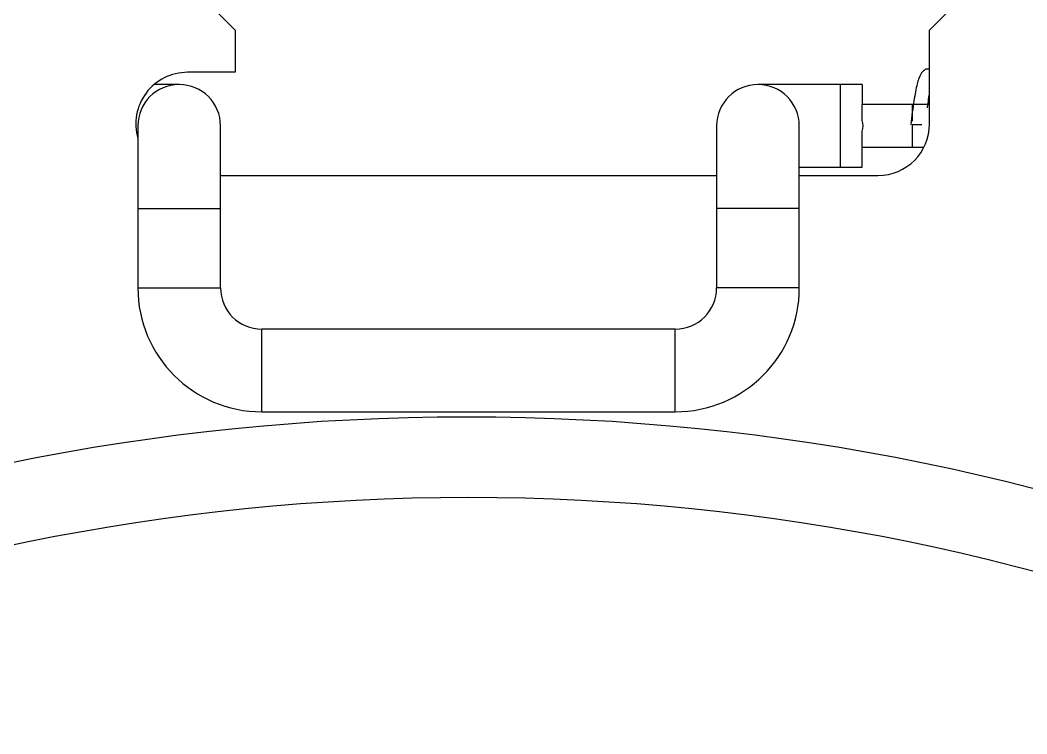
# Model space of a CAD drawing. Extents: x 17.3 to 113.1, y 4.8 to 84.5.
# Drawn here: x 53.282 to 54.804, y 38.852 to 39.931 of the extents above; entities that cross this region are included whole.
import ezdxf

# ---------------------------------------------------------------- set-up
doc = ezdxf.new("R2010")
doc.units = 0
doc.header["$MEASUREMENT"] = 0
doc.layers.add('OBJECT', color=7, linetype='CONTINUOUS')

msp = doc.modelspace()

# ---------------------------------------------------------------- linework, layer by layer
at = {"layer": 'OBJECT'}
for p, q in [((53.6066, 39.9165), (53.5766, 39.9465)), ((54.6866, 39.9465), (54.6566, 39.9165)), ((53.6066, 39.9165), (53.6066, 39.8525)), ((54.6566, 39.7745), (54.6566, 39.9165)), ((53.6066, 39.8525), (53.5346, 39.8525)), ((53.5222, 39.834), (53.4841, 39.834)), ((54.5222, 39.834), (54.3972, 39.834)), ((54.5547, 39.834), (54.5222, 39.834)), ((54.5222, 39.709), (54.5222, 39.834)), ((54.5547, 39.834), (54.5547, 39.804)), ((54.5547, 39.7794), (54.5547, 39.804)), ((54.631, 39.804), (54.5547, 39.804)), ((54.6566, 39.804), (54.631, 39.804)), ((54.631, 39.7785), (54.631, 39.804)), ((53.4597, 39.7715), (53.4597, 39.6465)), ((53.5847, 39.6465), (53.5847, 39.7715)), ((54.3347, 39.7715), (54.3347, 39.6465)), ((54.4597, 39.6465), (54.4597, 39.7715)), ((54.6448, 39.7733), (54.6301, 39.7733)), ((54.631, 39.739), (54.631, 39.7733)), ((54.5547, 39.739), (54.5547, 39.7636)), ((54.631, 39.739), (54.5547, 39.739)), ((54.5547, 39.709), (54.5547, 39.739)), ((54.648, 39.739), (54.631, 39.739)), ((53.5847, 39.6965), (54.3347, 39.6965)), ((54.4597, 39.709), (54.5222, 39.709)), ((54.4597, 39.6965), (54.5786, 39.6965)), ((54.5222, 39.709), (54.5547, 39.709)), ((53.4597, 39.6465), (53.4597, 39.5265)), ((53.4597, 39.6465), (53.5222, 39.6465)), ((53.5222, 39.6465), (53.5847, 39.6465)), ((53.5847, 39.5265), (53.5847, 39.6465)), ((54.3347, 39.6465), (54.3347, 39.5265)), ((54.3972, 39.6465), (54.3347, 39.6465)), ((54.4597, 39.6465), (54.3972, 39.6465)), ((54.4597, 39.5265), (54.4597, 39.6465)), ((53.4597, 39.5265), (53.5222, 39.5265)), ((53.5222, 39.5265), (53.5847, 39.5265)), ((54.3972, 39.5265), (54.3347, 39.5265)), ((54.4597, 39.5265), (54.3972, 39.5265)), ((54.2722, 39.464), (53.6472, 39.464)), ((53.6472, 39.4015), (53.6472, 39.464)), ((54.2722, 39.4015), (54.2722, 39.464)), ((53.6472, 39.339), (53.6472, 39.4015)), ((54.2722, 39.339), (54.2722, 39.4015)), ((53.6472, 39.339), (54.2722, 39.339))]:
    msp.add_line(p, q, dxfattribs=at)
for centre, radius in [((53.9566, 35.9065), 3.425), ((53.9597, 35.9065), 3.3032)]:
    msp.add_circle(centre, radius, dxfattribs=at)
for centre, radius, start, end in [((53.5346, 39.7745), 0.078, 90, 196.4054), ((53.5222, 39.7715), 0.0625, 90, 180), ((53.5222, 39.7715), 0.0625, 0, 90), ((54.3972, 39.7715), 0.0625, 90, 180), ((54.3972, 39.7715), 0.0625, 0, 90), ((54.5786, 39.7745), 0.078, 270, 0), ((53.6472, 39.5265), 0.1875, 180, 270), ((53.6472, 39.5265), 0.0625, 180, 270), ((54.2722, 39.5265), 0.0625, 270, 0), ((54.2722, 39.5265), 0.1875, 270, 0)]:
    msp.add_arc(centre, radius, start, end, dxfattribs=at)
msp.add_ellipse((54.3656, 39.7715), major_axis=(0.1907, 0), ratio=0.327805, start_param=6.15661, end_param=6.409761, dxfattribs=at)
for points, knots in [([(54.6566, 39.8567), (54.6557, 39.857), (54.652, 39.8578), (54.6479, 39.8558), (54.6423, 39.8498), (54.6373, 39.8349), (54.6336, 39.814), (54.6304, 39.7921), (54.6289, 39.7797), (54.6281, 39.7733)], [0, 0, 0, 0, 0.0285197, 0.1193705, 0.2680221, 0.4681012, 0.7105828, 0.8512952, 1, 1, 1, 1]), ([(54.6534, 39.7989), (54.6537, 39.8012), (54.6547, 39.8081), (54.6557, 39.8153), (54.6564, 39.8194), (54.6566, 39.8202)], [0, 0, 0, 0, 0.28997, 0.85272, 1, 1, 1, 1])]:
    msp.add_open_spline(points, degree=3, knots=knots, dxfattribs=at)

doc.saveas('drawing.dxf')
